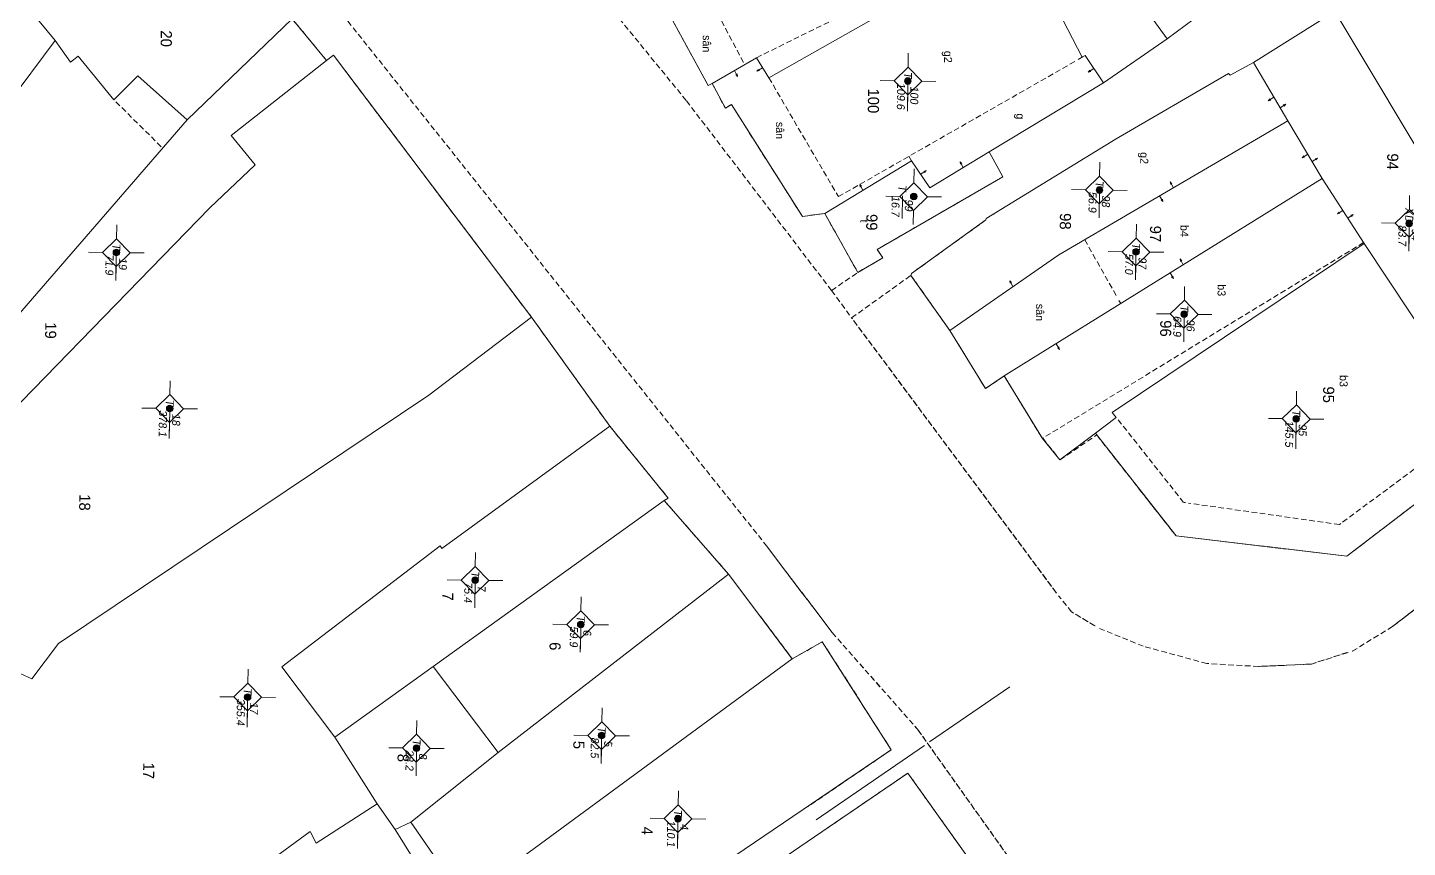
# Model space of a CAD drawing. Extents: x 601689 to 602595, y 1189742 to 1190763.
# Drawn here: x 602000.4 to 602062.5, y 1190262.4 to 1190299.3 of the extents above; entities that cross this region are included whole.
import ezdxf
from ezdxf.enums import TextEntityAlignment as Align

# ---------------------------------------------------------------- set-up
doc = ezdxf.new("R2010")
doc.units = 0
doc.header["$MEASUREMENT"] = 0
doc.linetypes.add('HIDDEN', pattern=[0.375, 0.25, -0.125])
for name, color, linetype in [('10', 250, 'Continuous'), ('11', 7, 'Continuous'), ('13', 7, 'Continuous'), ('14', 7, 'Continuous'), ('15', 7, 'Continuous'), ('16', 7, 'Continuous'), ('22', 7, 'Continuous'), ('53', 7, 'Continuous'), ('57', 7, 'Continuous')]:
    doc.layers.add(name, color=color, linetype=linetype)
doc.layers.get('0').off()
doc.styles.add('TXT', font='vnshx.shx')

# ---------------------------------------------------------------- blocks, each defined once
blk = doc.blocks.new('NH3R')
at = {"layer": '16', "color": 7, "linetype": 'Continuous', "lineweight": 0}
for p, q in [((0, 0), (0.297, -0.005)), ((0.297, -0.005), (0.186, 0.031)), ((0.297, -0.005), (0.189, -0.033))]:
    blk.add_line(p, q, dxfattribs=at)
blk = doc.blocks.new('BDONG')
at = {"color": 7, "linetype": 'Continuous', "lineweight": 0}
for p, q in [((0, 0), (0, -1.508)), ((0, 0), (2.759, 0)), ((0.342, 0), (0.342, -1.508)), ((0.797, 0), (0.797, -1.508)), ((1.274, 0), (1.274, -1.508)), ((1.73, 0), (1.73, -1.508)), ((1.753, 0), (1.753, -1.508)), ((2.072, 0), (2.072, -1.508)), ((2.759, 0), (2.759, -1.508)), ((0, -0.308), (1.73, -0.308)), ((1.753, -0.308), (2.759, -0.308)), ((0, -0.458), (1.73, -0.458)), ((1.753, -0.458), (2.759, -0.458)), ((0, -0.608), (1.73, -0.608)), ((1.753, -0.608), (2.759, -0.608)), ((0, -0.758), (1.73, -0.758)), ((1.753, -0.758), (2.759, -0.758)), ((0, -0.908), (1.73, -0.908)), ((1.753, -0.908), (2.759, -0.908)), ((0, -1.058), (1.73, -1.058)), ((1.753, -1.058), (2.759, -1.058)), ((0, -1.208), (1.73, -1.208)), ((1.753, -1.208), (2.759, -1.208)), ((0, -1.358), (1.73, -1.358)), ((1.753, -1.358), (2.759, -1.358)), ((0, -1.508), (1.73, -1.508)), ((1.753, -1.508), (2.759, -1.508))]:
    blk.add_line(p, q, dxfattribs=at)
at = {"color": 7, "linetype": 'Continuous', "lineweight": 0, "style": 'TXT'}
blk.add_text('B%%182ng c%%184c th%%246a bi%%213n %%174%%233ng ', height=0.049998, rotation=359.99999, dxfattribs=at).set_placement((0.008, 0.046))
for s, height, p in [('(D%%239ng cho ch%%216nh l%%253 bi%%213n %%174%%233ng)', 0.054, (1.743, 0.05)), ('s%%232 TT', 0.05, (0.21, -0.099)), ('s%%232 hi%%214u', 0.049998, (0.639, -0.104)), ('s%%232 hi%%214u th%%246a', 0.049998, (1.135, -0.103)), ('s%%232 hi%%214u th%%246a', 0.049998, (1.612, -0.107)), ('s%%232 TT', 0.05, (1.936, -0.114)), ('s%%232 hi%%214u th%%246a b%%225', 0.049998, (2.559, -0.108)), ('Th%%246a th%%170m', 0.049998, (0.227, -0.214)), ('Th%%246a th%%170m', 0.049998, (0.63, -0.213)), ('g%%232c c%%241a th%%246a', 0.049998, (1.137, -0.187)), ('l%%169n c%%203n', 0.049998, (1.56, -0.224)), ('Th%%246a b%%225', 0.049998, (1.956, -0.203)), ('(ch%%216 %%174%%184nh s%%232 m%%233t l%%199n)', 0.049998, (2.638, -0.204)), ('m%%237i th%%170m', 0.049998, (1.101, -0.282))]:
    blk.add_text(s, height=height, rotation=359.99999, dxfattribs=at).set_placement(p, align=Align.CENTER)
blk = doc.blocks.new('BANG')
at = {"color": 7, "linetype": 'Continuous', "lineweight": 0, "xscale": 9.999585560760034, "yscale": 9.999585560760034, "rotation": 359.9999199552673}
blk.add_blockref('BDONG', (0, 0), dxfattribs=at)
blk = doc.blocks.new('*M1665166516651665')
at = {"layer": '13', "color": 3, "linetype": 'Continuous', "lineweight": 0}
blk.add_line((602550.789, 1189727.253), (602551.809, 1189727.253), dxfattribs=at)
at = {"layer": '13', "color": 3, "linetype": 'Continuous', "lineweight": 0, "style": 'TXT', "oblique": 7.60551}
blk.add_text('XD', height=0.36, dxfattribs=at).set_placement((602550.67, 1189727.253), align=Align.MIDDLE_RIGHT)
for s, p in [('94', (602550.939, 1189727.553)), ('83.7', (602550.789, 1189726.953))]:
    blk.add_text(s, height=0.36, dxfattribs=at).set_placement(p, align=Align.MIDDLE_LEFT)
blk = doc.blocks.new('*M1672167216721672')
at = {"layer": '13', "color": 3, "linetype": 'Continuous', "lineweight": 0}
blk.add_line((602559.659, 1189722.296), (602560.934, 1189722.296), dxfattribs=at)
at = {"layer": '13', "color": 3, "linetype": 'Continuous', "lineweight": 0, "style": 'TXT', "oblique": 7.60551}
blk.add_text('T', height=0.36, dxfattribs=at).set_placement((602559.462, 1189722.296), align=Align.MIDDLE_RIGHT)
for s, p in [('95', (602559.809, 1189722.596)), ('145.5', (602559.659, 1189721.996))]:
    blk.add_text(s, height=0.36, dxfattribs=at).set_placement(p, align=Align.MIDDLE_LEFT)
blk = doc.blocks.new('*M1680168016801680')
at = {"layer": '13', "color": 3, "linetype": 'Continuous', "lineweight": 0}
blk.add_line((602555.024, 1189717.187), (602556.044, 1189717.187), dxfattribs=at)
at = {"layer": '13', "color": 3, "linetype": 'Continuous', "lineweight": 0, "style": 'TXT', "oblique": 7.60551}
blk.add_text('T', height=0.36, dxfattribs=at).set_placement((602554.827, 1189717.187), align=Align.MIDDLE_RIGHT)
for s, p in [('96', (602555.174, 1189717.487)), ('64.9', (602555.024, 1189716.887))]:
    blk.add_text(s, height=0.36, dxfattribs=at).set_placement(p, align=Align.MIDDLE_LEFT)
blk = doc.blocks.new('*M1684168416841684')
at = {"layer": '13', "color": 3, "linetype": 'Continuous', "lineweight": 0}
blk.add_line((602552.252, 1189714.98), (602553.272, 1189714.98), dxfattribs=at)
at = {"layer": '13', "color": 3, "linetype": 'Continuous', "lineweight": 0, "style": 'TXT', "oblique": 7.60551}
for s, p in [('97', (602552.402, 1189715.28)), ('57.0', (602552.252, 1189714.68))]:
    blk.add_text(s, height=0.36, dxfattribs=at).set_placement(p, align=Align.MIDDLE_LEFT)
blk.add_text('T', height=0.36, dxfattribs=at).set_placement((602552.055, 1189714.98), align=Align.MIDDLE_RIGHT)
blk = doc.blocks.new('*M1687168716871687')
at = {"layer": '13', "color": 3, "linetype": 'Continuous', "lineweight": 0}
blk.add_line((602549.489, 1189713.293), (602550.509, 1189713.293), dxfattribs=at)
at = {"layer": '13', "color": 3, "linetype": 'Continuous', "lineweight": 0, "style": 'TXT', "oblique": 7.60551}
for s, p in [('98', (602549.639, 1189713.593)), ('56.9', (602549.489, 1189712.993))]:
    blk.add_text(s, height=0.36, dxfattribs=at).set_placement(p, align=Align.MIDDLE_LEFT)
blk.add_text('T', height=0.36, dxfattribs=at).set_placement((602549.292, 1189713.293), align=Align.MIDDLE_RIGHT)
blk = doc.blocks.new('*M1697169716971697')
at = {"layer": '13', "color": 3, "linetype": 'Continuous', "lineweight": 0}
blk.add_line((602549.906, 1189704.943), (602550.926, 1189704.943), dxfattribs=at)
at = {"layer": '13', "color": 3, "linetype": 'Continuous', "lineweight": 0, "style": 'TXT', "oblique": 7.60551}
blk.add_text('T', height=0.36, dxfattribs=at).set_placement((602549.709, 1189704.943), align=Align.MIDDLE_RIGHT)
for s, p in [('16.7', (602549.906, 1189704.643)), ('99', (602550.056, 1189705.243))]:
    blk.add_text(s, height=0.36, dxfattribs=at).set_placement(p, align=Align.MIDDLE_LEFT)
blk = doc.blocks.new('*M1698169816981698')
at = {"layer": '13', "color": 3, "linetype": 'Continuous', "lineweight": 0}
blk.add_line((602544.709, 1189704.604), (602545.984, 1189704.604), dxfattribs=at)
at = {"layer": '13', "color": 3, "linetype": 'Continuous', "lineweight": 0, "style": 'TXT', "oblique": 7.60551}
for s, p in [('100', (602544.859, 1189704.904)), ('109.6', (602544.709, 1189704.304))]:
    blk.add_text(s, height=0.36, dxfattribs=at).set_placement(p, align=Align.MIDDLE_LEFT)
blk.add_text('T', height=0.36, dxfattribs=at).set_placement((602544.512, 1189704.604), align=Align.MIDDLE_RIGHT)
blk = doc.blocks.new('CENTRD')
at = {"layer": '11', "linetype": 'Continuous', "lineweight": 0}
h = blk.add_hatch(color=2, dxfattribs=at)
edge = h.paths.add_edge_path()
edge.add_arc((0, 0), 0.15, 0, 360)
at = {"layer": '11', "color": 2, "linetype": 'Continuous', "lineweight": 0}
for p, q in [((0, 1.25), (0, 0.625)), ((0, 0.625), (-0.625, 0)), ((0.625, 0), (0, 0.625)), ((-0.625, 0), (-1.25, 0)), ((-0.625, 0), (0, -0.625)), ((0, -0.625), (0.625, 0)), ((1.25, 0), (0.625, 0)), ((0, -0.625), (0, -1.25))]:
    blk.add_line(p, q, dxfattribs=at)
blk.add_circle((0, 0), 0.15, dxfattribs=at)
blk = doc.blocks.new('Q')
at = {"color": 7, "linetype": 'Continuous', "lineweight": 0, "style": 'TXT'}
for s, height, p in [('%%167o v%%207 th%%184ng 10 n%%168m 2001 %%174%%213n th%%184ng 5 n%%168m 2002', 0.5, (0, 5.4)), ('Ki%%211m tra th%%184ng      n%%168m', 0.5, (21, 5.4)), ('C%%172 quan %%174o v%%207: X%%221 nghi%%214p PTCN Tr%%190c %%174%%222a - B%%182n %%174%%229 ', 0.5, (0, 4.4)), ('C%%172 quan ki%%211m tra: C%%171ng ty XNK v%%181 t%%173 v%%202n d%%222ch v%%244 %%167o %%174%%185c B%%182n %%174%%229', 0.499998, (21, 4.4))]:
    blk.add_text(s, height=height, dxfattribs=at).set_placement(p)
blk = doc.blocks.new('*M1890189018901890')
at = {"layer": '13', "color": 3, "linetype": 'Continuous', "lineweight": 0}
blk.add_line((602578.062, 1189694.741), (602579.337, 1189694.741), dxfattribs=at)
at = {"layer": '13', "color": 3, "linetype": 'Continuous', "lineweight": 0, "style": 'TXT', "oblique": 7.60551}
blk.add_text('T', height=0.36, dxfattribs=at).set_placement((602577.865, 1189694.741), align=Align.MIDDLE_RIGHT)
for s, p in [('4', (602578.212, 1189695.041)), ('110.1', (602578.062, 1189694.441))]:
    blk.add_text(s, height=0.36, dxfattribs=at).set_placement(p, align=Align.MIDDLE_LEFT)
blk = doc.blocks.new('*M1892189218921892')
at = {"layer": '13', "color": 3, "linetype": 'Continuous', "lineweight": 0}
blk.add_line((602574.373, 1189691.253), (602575.393, 1189691.253), dxfattribs=at)
at = {"layer": '13', "color": 3, "linetype": 'Continuous', "lineweight": 0, "style": 'TXT', "oblique": 7.60551}
blk.add_text('T', height=0.36, dxfattribs=at).set_placement((602574.176, 1189691.253), align=Align.MIDDLE_RIGHT)
for s, p in [('5', (602574.523, 1189691.553)), ('82.5', (602574.373, 1189690.953))]:
    blk.add_text(s, height=0.36, dxfattribs=at).set_placement(p, align=Align.MIDDLE_LEFT)
blk = doc.blocks.new('*M1893189318931893')
at = {"layer": '13', "color": 3, "linetype": 'Continuous', "lineweight": 0}
blk.add_line((602569.389, 1189690.239), (602570.409, 1189690.239), dxfattribs=at)
at = {"layer": '13', "color": 3, "linetype": 'Continuous', "lineweight": 0, "style": 'TXT', "oblique": 7.60551}
for s, p in [('6', (602569.539, 1189690.539)), ('59.9', (602569.389, 1189689.939))]:
    blk.add_text(s, height=0.36, dxfattribs=at).set_placement(p, align=Align.MIDDLE_LEFT)
blk.add_text('T', height=0.36, dxfattribs=at).set_placement((602569.192, 1189690.239), align=Align.MIDDLE_RIGHT)
blk = doc.blocks.new('*M1895189518951895')
at = {"layer": '13', "color": 3, "linetype": 'Continuous', "lineweight": 0}
blk.add_line((602567.462, 1189685.458), (602568.482, 1189685.458), dxfattribs=at)
at = {"layer": '13', "color": 3, "linetype": 'Continuous', "lineweight": 0, "style": 'TXT', "oblique": 7.60551}
blk.add_text('T', height=0.36, dxfattribs=at).set_placement((602567.265, 1189685.458), align=Align.MIDDLE_RIGHT)
for s, p in [('7', (602567.612, 1189685.758)), ('75.4', (602567.462, 1189685.158))]:
    blk.add_text(s, height=0.36, dxfattribs=at).set_placement(p, align=Align.MIDDLE_LEFT)
blk = doc.blocks.new('*M1897189718971897')
at = {"layer": '13', "color": 3, "linetype": 'Continuous', "lineweight": 0}
blk.add_line((602575.06, 1189682.929), (602576.08, 1189682.929), dxfattribs=at)
at = {"layer": '13', "color": 3, "linetype": 'Continuous', "lineweight": 0, "style": 'TXT', "oblique": 7.60551}
blk.add_text('T', height=0.36, dxfattribs=at).set_placement((602574.863, 1189682.929), align=Align.MIDDLE_RIGHT)
for s, p in [('8', (602575.21, 1189683.229)), ('28.2', (602575.06, 1189682.629))]:
    blk.add_text(s, height=0.36, dxfattribs=at).set_placement(p, align=Align.MIDDLE_LEFT)
blk = doc.blocks.new('*M1901190119011901')
at = {"layer": '13', "color": 3, "linetype": 'Continuous', "lineweight": 0}
blk.add_line((602572.871, 1189675.3), (602574.146, 1189675.3), dxfattribs=at)
at = {"layer": '13', "color": 3, "linetype": 'Continuous', "lineweight": 0, "style": 'TXT', "oblique": 7.60551}
for s, p in [('17', (602573.021, 1189675.6)), ('355.4', (602572.871, 1189675))]:
    blk.add_text(s, height=0.36, dxfattribs=at).set_placement(p, align=Align.MIDDLE_LEFT)
blk.add_text('T', height=0.36, dxfattribs=at).set_placement((602572.674, 1189675.3), align=Align.MIDDLE_RIGHT)
blk = doc.blocks.new('*M1904190419041904')
at = {"layer": '13', "color": 3, "linetype": 'Continuous', "lineweight": 0}
blk.add_line((602559.931, 1189671.605), (602561.206, 1189671.605), dxfattribs=at)
at = {"layer": '13', "color": 3, "linetype": 'Continuous', "lineweight": 0, "style": 'TXT', "oblique": 7.60551}
for s, p in [('18', (602560.081, 1189671.905)), ('378.1', (602559.931, 1189671.305))]:
    blk.add_text(s, height=0.36, dxfattribs=at).set_placement(p, align=Align.MIDDLE_LEFT)
blk.add_text('T', height=0.36, dxfattribs=at).set_placement((602559.734, 1189671.605), align=Align.MIDDLE_RIGHT)
blk = doc.blocks.new('*M1907190719071907')
at = {"layer": '13', "color": 3, "linetype": 'Continuous', "lineweight": 0}
blk.add_line((602552.948, 1189669.102), (602553.968, 1189669.102), dxfattribs=at)
at = {"layer": '13', "color": 3, "linetype": 'Continuous', "lineweight": 0, "style": 'TXT', "oblique": 7.60551}
for s, p in [('19', (602553.098, 1189669.402)), ('71.9', (602552.948, 1189668.802))]:
    blk.add_text(s, height=0.36, dxfattribs=at).set_placement(p, align=Align.MIDDLE_LEFT)
blk.add_text('T', height=0.36, dxfattribs=at).set_placement((602552.751, 1189669.102), align=Align.MIDDLE_RIGHT)

msp = doc.modelspace()

# ---------------------------------------------------------------- linework, layer by layer
at = {"layer": '10', "color": 7, "linetype": 'Continuous', "lineweight": 0}
for p, q in [((602051.704, 1190298.762), (602045.313, 1190307.49)), ((602054.128, 1190300.578), (602051.704, 1190298.762)), ((602012.323, 1190299.662), (602007.601, 1190295.106)), ((602012.323, 1190299.662), (602013.878, 1190297.78)), ((602055.588, 1190297.689), (602059.25, 1190299.989)), ((602051.704, 1190298.762), (602048.836, 1190296.781)), ((602057.123, 1190295.067), (602055.588, 1190297.689)), ((602048.836, 1190296.781), (602043.683, 1190293.671)), ((602007.601, 1190295.106), (601995.906, 1190281.617)), ((602057.123, 1190295.067), (602058.678, 1190292.465)), ((602044.365, 1190283.581), (602058.678, 1190292.465)), ((602058.678, 1190292.465), (602060.568, 1190289.55)), ((602023.1, 1190286.223), (602026.623, 1190281.315)), ((602029.067, 1190277.971), (602018.665, 1190270.503)), ((602029.067, 1190277.971), (602031.962, 1190274.661)), ((602031.962, 1190274.661), (602021.601, 1190266.633)), ((602031.962, 1190274.661), (602034.829, 1190270.841)), ((602018.665, 1190270.503), (602014.24, 1190267.324)), ((602021.601, 1190266.633), (602018.665, 1190270.503)), ((602034.829, 1190270.841), (602020.081, 1190260.013)), ((602016.15, 1190264.318), (602014.24, 1190267.324)), ((602021.601, 1190266.633), (602017.668, 1190263.487)), ((602016.15, 1190264.318), (602016.954, 1190263.156)), ((602016.954, 1190263.156), (602017.668, 1190263.487)), ((602018.813, 1190260.201), (602016.954, 1190263.156)), ((602020.081, 1190260.013), (602017.668, 1190263.487))]:
    msp.add_line(p, q, dxfattribs=at)
for points in [[(602001.66, 1190298.678), (602000.509, 1190300.084), (602004.496, 1190302.779), (602007.47, 1190306.709), (602012.323, 1190299.662)], [(602045.056, 1190303.393), (602033.778, 1190297.007), (602033.221, 1190297.906), (602031.225, 1190296.752)], [(602045.056, 1190303.393), (602047.872, 1190297.935), (602048.003, 1190298.003), (602048.836, 1190296.781)], [(602031.225, 1190296.752), (602031.044, 1190296.655), (602029.443, 1190299.598), (602029.534, 1190299.636)], [(602069.586, 1190282.846), (602068.9, 1190283.875), (602059.25, 1190299.989)], [(602001.66, 1190298.678), (601995.211, 1190290.047), (601993.821, 1190291.525), (601989.736, 1190287.531), (601991.205, 1190285.961)], [(602001.66, 1190298.678), (602002.356, 1190297.709), (602002.7, 1190297.974), (602004.304, 1190296.012), (602005.378, 1190297.087), (602007.601, 1190295.106)], [(602013.878, 1190297.78), (602009.582, 1190294.409), (602010.664, 1190293.085), (602008.616, 1190291.152), (601996.435, 1190278.639)], [(602013.878, 1190297.78), (602014.182, 1190298.026), (602023.1, 1190286.223)], [(602055.588, 1190297.689), (602054.531, 1190297.123), (602054.462, 1190297.194), (602049.402, 1190294.263), (602043.552, 1190290.663), (602043.541, 1190290.603), (602040.188, 1190288.189), (602040.167, 1190288.11), (602041.913, 1190285.635)], [(602031.225, 1190296.752), (602031.819, 1190295.635), (602032.091, 1190295.801), (602035.283, 1190290.767), (602036.295, 1190290.893)], [(602041.913, 1190285.635), (602046.83, 1190289.038), (602057.123, 1190295.067)], [(602043.683, 1190293.671), (602041.021, 1190292.058), (602040.198, 1190293.27), (602036.295, 1190290.893)], [(602043.683, 1190293.671), (602044.297, 1190292.543), (602038.652, 1190289.281), (602038.908, 1190288.897), (602037.778, 1190288.242), (602036.295, 1190290.893)], [(602048.469, 1190281.005), (602049.41, 1190281.713), (602049.223, 1190281.944), (602060.568, 1190289.55)], [(602060.568, 1190289.55), (602065.829, 1190281.607), (602066.516, 1190280.617)], [(602023.1, 1190286.223), (602018.482, 1190282.717), (602001.808, 1190271.535), (602000.606, 1190269.951), (602000.079, 1190270.179), (601996.209, 1190265.822)], [(602041.913, 1190285.635), (602043.527, 1190283.013), (602044.365, 1190283.581)], [(602048.469, 1190281.005), (602046.873, 1190279.807), (602046.087, 1190280.768), (602044.365, 1190283.581)], [(602026.623, 1190281.315), (602019.057, 1190275.818), (602018.989, 1190275.929), (602011.864, 1190270.487), (602014.24, 1190267.324)], [(602026.623, 1190281.315), (602029.249, 1190278.079), (602029.067, 1190277.971)], [(602048.469, 1190281.005), (602052.097, 1190276.385), (602059.784, 1190275.469), (602066.516, 1190280.617)], [(602034.829, 1190270.841), (602036.181, 1190271.613), (602039.283, 1190266.75), (602022.981, 1190255.684), (602020.081, 1190260.013)], [(602028.087, 1190257.554), (602040.029, 1190265.7), (602044.219, 1190259.833)], [(602016.15, 1190264.318), (602013.405, 1190262.546), (602013.142, 1190263.068), (602009.819, 1190260.644)]]:
    msp.add_lwpolyline(points, dxfattribs=at)
at = {"layer": '14', "color": 6, "linetype": 'HIDDEN', "lineweight": 0}
for p, q in [((602033.221, 1190297.906), (602041.598, 1190302.06)), ((602031.118, 1190300.564), (602032.667, 1190297.633)), ((602047.701, 1190297.836), (602047.963, 1190297.993)), ((602036.905, 1190291.654), (602047.559, 1190297.748)), ((602033.778, 1190297.007), (602036.905, 1190291.654)), ((602006.434, 1190293.902), (602004.304, 1190296.012)), ((602040.198, 1190293.27), (602040.08, 1190293.47)), ((602047.989, 1190289.712), (602049.453, 1190287.122)), ((602060.538, 1190289.59), (602046.097, 1190280.778)), ((602049.531, 1190286.981), (602049.61, 1190286.839)), ((602052.438, 1190277.89), (602049.41, 1190281.713)), ((602065.829, 1190281.607), (602059.595, 1190277.002)), ((602052.527, 1190277.879), (602052.458, 1190277.89))]:
    msp.add_line(p, q, dxfattribs=at)
msp.add_lwpolyline([(602059.515, 1190276.944), (602059.454, 1190276.894), (602052.657, 1190277.857)], dxfattribs=at)
at = {"layer": '22', "color": 7, "linetype": 'HIDDEN', "lineweight": 0}
for p, q in [((602006.879, 1190309.517), (602033.669, 1190275.938)), ((602006.879, 1190309.517), (602033.669, 1190275.938)), ((602030.054, 1190295.988), (602026.376, 1190300.489)), ((602030.054, 1190295.988), (602026.376, 1190300.489)), ((602012.323, 1190299.662), (602013.878, 1190297.78)), ((602029.443, 1190299.598), (602031.044, 1190296.655)), ((602013.878, 1190297.78), (602014.182, 1190298.026)), ((602014.182, 1190298.026), (602023.1, 1190286.223)), ((602031.044, 1190296.655), (602031.225, 1190296.752)), ((602031.225, 1190296.752), (602031.819, 1190295.635)), ((602036.597, 1190287.428), (602030.054, 1190295.988)), ((602036.597, 1190287.428), (602030.054, 1190295.988)), ((602036.597, 1190287.428), (602030.054, 1190295.988)), ((602031.819, 1190295.635), (602032.091, 1190295.801)), ((602032.091, 1190295.801), (602035.283, 1190290.767)), ((602042.947, 1190291.762), (602038.652, 1190289.281)), ((602035.283, 1190290.767), (602036.295, 1190290.893)), ((602036.295, 1190290.893), (602037.778, 1190288.242)), ((602043.541, 1190290.603), (602040.188, 1190288.189)), ((602043.552, 1190290.663), (602043.541, 1190290.603)), ((602043.552, 1190290.663), (602043.925, 1190290.888)), ((602038.652, 1190289.281), (602038.908, 1190288.897)), ((602037.778, 1190288.242), (602038.908, 1190288.897)), ((602036.597, 1190287.428), (602037.778, 1190288.242)), ((602036.597, 1190287.428), (602037.778, 1190288.242)), ((602037.501, 1190286.196), (602040.167, 1190288.11)), ((602037.501, 1190286.196), (602040.167, 1190288.11)), ((602040.188, 1190288.189), (602040.167, 1190288.11)), ((602040.167, 1190288.11), (602041.913, 1190285.635)), ((602036.597, 1190287.428), (602037.501, 1190286.196)), ((602036.597, 1190287.428), (602037.501, 1190286.196)), ((602023.1, 1190286.223), (602026.623, 1190281.315)), ((602046.691, 1190273.849), (602037.501, 1190286.196)), ((602046.711, 1190273.819), (602037.501, 1190286.196)), ((602041.913, 1190285.635), (602043.527, 1190283.013)), ((602043.527, 1190283.013), (602044.365, 1190283.581)), ((602044.365, 1190283.581), (602046.087, 1190280.768)), ((602074.728, 1190282.265), (602061.841, 1190272.301)), ((602074.627, 1190282.187), (602061.841, 1190272.301)), ((602026.623, 1190281.315), (602029.249, 1190278.079)), ((602046.087, 1190280.768), (602046.097, 1190280.778)), ((602046.097, 1190280.778), (602046.873, 1190279.807)), ((602046.873, 1190279.807), (602048.528, 1190280.924)), ((602048.528, 1190280.924), (602052.097, 1190276.385)), ((602059.784, 1190275.469), (602066.516, 1190280.617)), ((602046.721, 1190273.809), (602043.196, 1190278.538)), ((602050.396, 1190278.549), (602052.097, 1190276.385)), ((602029.249, 1190278.079), (602029.067, 1190277.971)), ((602029.067, 1190277.971), (602031.962, 1190274.661)), ((602050.484, 1190278.438), (602052.097, 1190276.385)), ((602059.784, 1190275.469), (602063.433, 1190278.26)), ((602052.097, 1190276.385), (602059.784, 1190275.469)), ((602052.097, 1190276.385), (602059.784, 1190275.469)), ((602052.097, 1190276.385), (602058.237, 1190275.651)), ((602033.669, 1190275.938), (602036.626, 1190272.027)), ((602033.757, 1190275.816), (602036.626, 1190272.027)), ((602065.318, 1190274.994), (602061.841, 1190272.301)), ((602031.962, 1190274.661), (602034.829, 1190270.841)), ((602035.251, 1190273.846), (602036.626, 1190272.027)), ((602047.399, 1190272.959), (602046.809, 1190273.688)), ((602047.399, 1190272.959), (602046.809, 1190273.688)), ((602047.399, 1190272.959), (602046.809, 1190273.688)), ((602048.411, 1190272.345), (602047.399, 1190272.959)), ((602048.46, 1190272.325), (602047.399, 1190272.959)), ((602048.44, 1190272.335), (602047.399, 1190272.959)), ((602033.396, 1190272.751), (602034.829, 1190270.841)), ((602061.841, 1190272.301), (602059.965, 1190271.147)), ((602061.841, 1190272.301), (602059.965, 1190271.147)), ((602061.841, 1190272.301), (602059.996, 1190271.167)), ((602036.626, 1190272.027), (602040.408, 1190267.745)), ((602036.626, 1190272.027), (602040.467, 1190267.674)), ((602036.626, 1190272.027), (602040.467, 1190267.674)), ((602050.618, 1190271.415), (602048.589, 1190272.243)), ((602050.618, 1190271.415), (602048.589, 1190272.243)), ((602050.618, 1190271.415), (602048.589, 1190272.243)), ((602034.829, 1190270.841), (602036.181, 1190271.613)), ((602034.829, 1190270.841), (602036.181, 1190271.613)), ((602036.181, 1190271.613), (602039.283, 1190266.75)), ((602036.181, 1190271.613), (602039.283, 1190266.75)), ((602050.618, 1190271.415), (602050.3, 1190271.55)), ((602053.487, 1190270.635), (602050.618, 1190271.415)), ((602053.487, 1190270.635), (602050.618, 1190271.415)), ((602053.487, 1190270.635), (602050.618, 1190271.415)), ((602053.487, 1190270.635), (602050.618, 1190271.415)), ((602059.845, 1190271.139), (602058.187, 1190270.611)), ((602059.785, 1190271.13), (602058.187, 1190270.611)), ((602059.785, 1190271.13), (602058.187, 1190270.611)), ((602055.816, 1190270.504), (602053.487, 1190270.635)), ((602055.816, 1190270.504), (602053.487, 1190270.635)), ((602055.816, 1190270.504), (602053.487, 1190270.635)), ((602055.816, 1190270.504), (602053.487, 1190270.635)), ((602058.187, 1190270.611), (602055.816, 1190270.504)), ((602058.187, 1190270.611), (602055.816, 1190270.504)), ((602058.087, 1190270.603), (602055.816, 1190270.504)), ((602058.087, 1190270.603), (602055.816, 1190270.504)), ((602040.467, 1190267.674), (602053.319, 1190249.617)), ((602040.467, 1190267.674), (602051.288, 1190252.475)), ((602040.496, 1190267.634), (602053.319, 1190249.617)), ((602039.283, 1190266.75), (602035.539, 1190264.201)), ((602039.283, 1190266.75), (602035.711, 1190264.329)), ((602040.029, 1190265.7), (602036.334, 1190263.181)), ((602040.029, 1190265.7), (602036.738, 1190263.455)), ((602040.029, 1190265.7), (602044.219, 1190259.833)), ((602040.029, 1190265.7), (602044.219, 1190259.833))]:
    msp.add_line(p, q, dxfattribs=at)
at = {"layer": '57', "color": 172, "linetype": 'Continuous', "lineweight": 0}
for p, q in [((602041.009, 1190267.107), (602044.613, 1190269.587)), ((602035.9, 1190263.597), (602040.776, 1190266.95))]:
    msp.add_line(p, q, dxfattribs=at)

# ---------------------------------------------------------------- block references
at = {"color": 7, "linetype": 'Continuous', "lineweight": 0}
for name, p, rotation in [('Q', (602040.58, 1190306.583), 269.1680420500809), ('BANG', (602019.11, 1190266.507), 269.2144660607985)]:
    msp.add_blockref(name, p, dxfattribs=dict(at, rotation=rotation))
at = {"layer": '11', "color": 2, "linetype": 'Continuous', "lineweight": 0, "rotation": 269.1680420500809}
for p in [(602040.032, 1190296.859), (602040.295, 1190291.657), (602048.65, 1190291.953), (602062.59, 1190290.45), (602004.414, 1190289.136), (602004.414, 1190289.136), (602050.297, 1190289.166), (602052.464, 1190286.362), (602006.815, 1190282.117), (602057.505, 1190281.653), (602020.557, 1190274.386), (602020.557, 1190274.386), (602025.31, 1190272.39), (602025.31, 1190272.39), (602010.322, 1190269.125), (602026.251, 1190267.391), (602026.251, 1190267.391), (602017.918, 1190266.825), (602017.918, 1190266.825), (602029.685, 1190263.652), (602029.685, 1190263.652)]:
    msp.add_blockref('CENTRD', p, dxfattribs=at)
at = {"layer": '13', "color": 3, "linetype": 'Continuous', "lineweight": 0, "rotation": 269.1680420500809}
for name, p in [('*M1698169816981698', (-578790.27, 1810052.359)), ('*M1687168716871687', (-578790.27, 1810052.359)), ('*M1697169716971697', (-578790.78, 1810052.468)), ('*M1665166516651665', (-578790.27, 1810052.359)), ('*M1907190719071907', (-578790.27, 1810052.359)), ('*M1684168416841684', (-578790.27, 1810052.359)), ('*M1680168016801680', (-578790.27, 1810052.359)), ('*M1904190419041904', (-578790.27, 1810052.359)), ('*M1672167216721672', (-578790.27, 1810052.359)), ('*M1895189518951895', (-578790.27, 1810052.359)), ('*M1893189318931893', (-578790.27, 1810052.359)), ('*M1901190119011901', (-578790.27, 1810052.359)), ('*M1892189218921892', (-578790.27, 1810052.359)), ('*M1897189718971897', (-578790.27, 1810052.359)), ('*M1890189018901890', (-578790.27, 1810052.359))]:
    msp.add_blockref(name, p, dxfattribs=at)
at = {"layer": '16', "color": 7, "linetype": 'Continuous', "lineweight": 0}
for p, rotation in [((602032.223, 1190297.329), 300.0133346181963), ((602048.395, 1190297.427), 215.5025619949106), ((602056.498, 1190296.126), 212.8970327300813), ((602058.023, 1190293.565), 212.8970327300813), ((602059.608, 1190291.033), 212.8970327300813)]:
    msp.add_blockref('NH3R', p, dxfattribs=dict(at, rotation=rotation))
for p, xscale, yscale, rotation in [((602033.495, 1190297.451), 1.000001044675164, 1.000001044675164, 211.846279085115), ((602056.781, 1190295.652), 0.9999987485871336, 0.9999987485871336, 33.54076103367542), ((602058.218, 1190293.232), 0.9999987485871336, 0.9999987485871336, 33.54076103367542), ((602040.609, 1190292.664), 0.9999987485871336, 0.9999987485871336, 33.54076103367542), ((602042.523, 1190292.967), 1.000001736050593, 1.000001736050593, 120.3541759839439), ((602038.009, 1190291.939), 1.000001736050593, 1.000001736050593, 120.3541759839439), ((602051.981, 1190292.057), 1.000001736050593, 1.000001736050593, 120.3541759839439), ((602051.357, 1190291.687), 1.000001702906478, 1.000001702906478, 301.8275552354143), ((602059.823, 1190290.69), 0.9999987485871336, 0.9999987485871336, 33.54076103367542), ((602052.424, 1190288.592), 1.000001736050593, 1.000001736050593, 120.3541759839439), ((602044.76, 1190287.607), 1.000001736050593, 1.000001736050593, 120.3541759839439), ((602051.828, 1190288.219), 1.000001702906478, 1.000001702906478, 301.8275552354143), ((602046.705, 1190285.029), 1.000001702906478, 1.000001702906478, 301.8275552354143)]:
    msp.add_blockref('NH3R', p, dxfattribs=dict(at, xscale=xscale, yscale=yscale, rotation=rotation))

# ---------------------------------------------------------------- texts
at = {"layer": '15', "color": 7, "linetype": 'Continuous', "lineweight": 0, "style": 'TXT'}
for s, p in [('s%%169n', (602030.985, 1190298.926)), ('g2', (602041.846, 1190298.216)), ('g', (602045.097, 1190295.402)), ('s%%169n', (602034.281, 1190295.021)), ('g2', (602050.673, 1190293.656)), ('t', (602038.071, 1190290.628)), ('b4', (602052.479, 1190290.38)), ('b3', (602054.152, 1190287.708)), ('s%%169n', (602045.98, 1190286.829)), ('b3', (602059.647, 1190283.622))]:
    msp.add_text(s, height=0.36, rotation=269.21439, dxfattribs=at).set_placement(p, align=Align.MIDDLE_LEFT)
at = {"layer": '53', "color": 200, "linetype": 'Continuous', "lineweight": 0, "style": 'TXT'}
for s, p in [('20', (602006.666, 1190299.139)), ('100', (602038.492, 1190296.523)), ('94', (602061.853, 1190293.603)), ('99', (602038.415, 1190290.874)), ('98', (602047.125, 1190290.914)), ('97', (602051.178, 1190290.348)), ('96', (602051.64, 1190286.092)), ('19', (602001.466, 1190286.001)), ('95', (602058.969, 1190283.111)), ('18', (602003, 1190278.258)), ('7', (602019.33, 1190273.835)), ('6', (602024.159, 1190271.599)), ('5', (602025.229, 1190267.154)), ('17', (602005.875, 1190266.178)), ('8', (602017.32, 1190266.571)), ('4', (602028.306, 1190263.29))]:
    msp.add_text(s, height=0.5, rotation=269.21439, dxfattribs=at).set_placement(p, align=Align.MIDDLE_LEFT)

doc.saveas('drawing.dxf')
